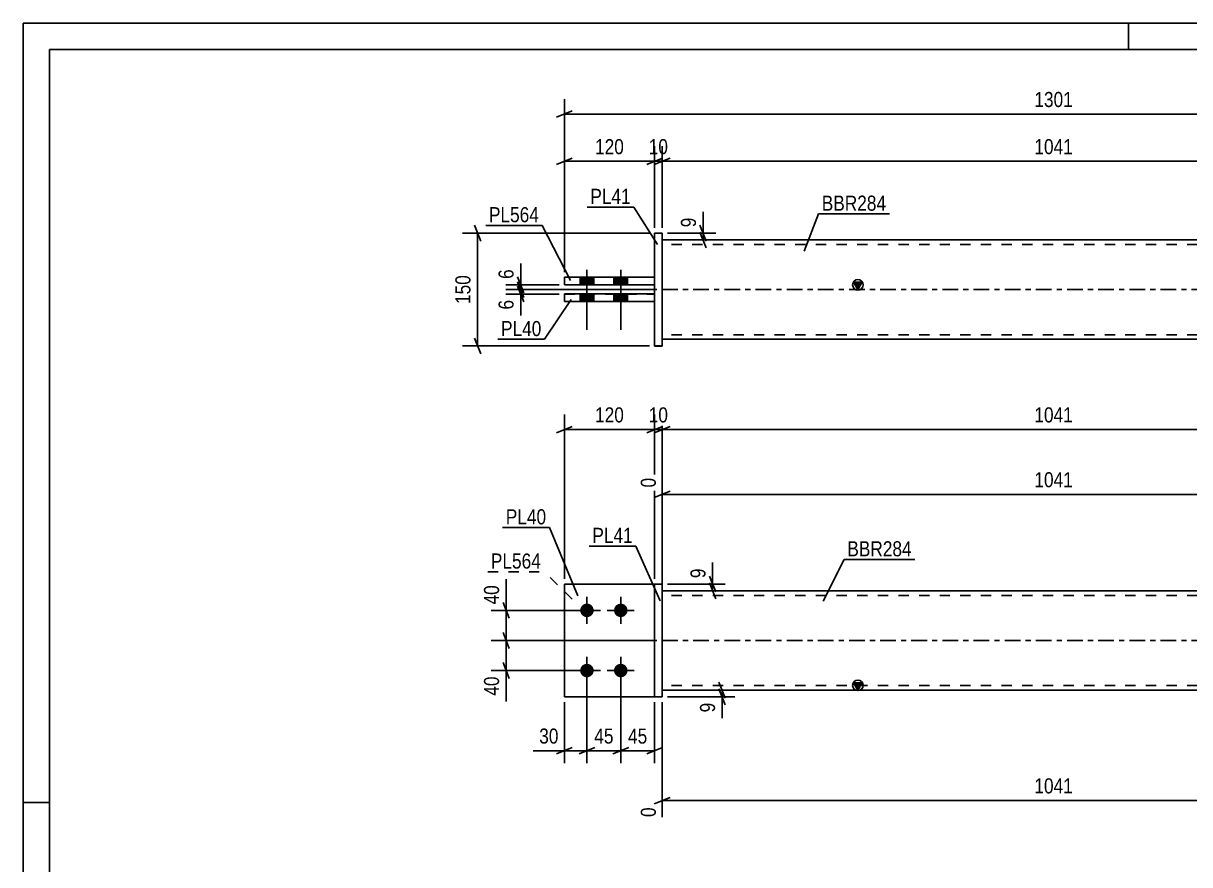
# Model space of a CAD drawing. Header units: millimetres. Extents: x 0 to 420, y 0 to 297.
# Drawn here: x 0 to 221.6, y 137.2 to 297 of the extents above; entities that cross this region are included whole.
import ezdxf

# ---------------------------------------------------------------- set-up
doc = ezdxf.new("R2010")
doc.units = ezdxf.units.MM
doc.linetypes.add('DXK_LINE_DOT2', pattern=[3.9198, 1.9599, -1.9599])
doc.linetypes.add('DXK_LINE_DOT3', pattern=[5.9187, 2.979, -0.9799, 0.9799, -0.9799])
doc.styles.add('Arial Narrow', font='ARIALN.TTF', dxfattribs={"height": 0.2})

# ---------------------------------------------------------------- blocks, each defined once
blk = doc.blocks.new('Unknown-585697547-1128')
at = {"color": 5, "linetype": 'Continuous'}
for p, q in [((420, 297), (0, 297)), ((0, 297), (0, 0)), ((0, 292), (0, 297)), ((210, 292), (210, 297)), ((415, 292), (5, 292)), ((5, 292), (5, 5)), ((5, 149), (0, 149))]:
    blk.add_line(p, q, dxfattribs=at)
blk = doc.blocks.new('Part-585697547-1938 - 1922')
at = {"color": 2, "linetype": 'Continuous'}
for p, q in [((102.81, 190.48), (119.96, 190.48)), ((102.81, 190.48), (102.81, 169.05)), ((119.96, 169.05), (102.81, 169.05)), ((102.81, 169.05), (102.81, 169.05)), ((119.96, 169.05), (119.96, 169.05))]:
    blk.add_line(p, q, dxfattribs=at)
at = {"color": 7, "linetype": 'DXK_LINE_DOT2'}
for p, q in [((102.81, 190.48), (119.96, 190.48)), ((119.96, 190.48), (119.96, 190.48)), ((119.96, 190.48), (119.96, 169.05)), ((102.81, 169.05), (119.96, 169.05)), ((102.81, 169.05), (102.81, 169.05))]:
    blk.add_line(p, q, dxfattribs=at)
blk = doc.blocks.new('Part-585697547-1943 - 1922')
at = {"linetype": 'Continuous'}
blk.add_hatch(color=2, dxfattribs=at).paths.add_polyline_path([(158.58, 170.33), (157.78, 171.73), (159.38, 171.73)])
at = {"color": 2, "linetype": 'Continuous'}
for p, q in [((121.39, 189.19), (270.16, 189.19)), ((158.58, 170.33), (157.78, 171.73)), ((157.78, 171.73), (159.38, 171.73)), ((159.38, 171.73), (158.58, 170.33)), ((121.39, 170.33), (270.16, 170.33))]:
    blk.add_line(p, q, dxfattribs=at)
at = {"color": 7, "linetype": 'DXK_LINE_DOT2'}
for p, q in [((121.39, 170.33), (121.39, 189.19)), ((270.16, 189.19), (270.16, 170.33)), ((270.16, 188.33), (121.39, 188.33)), ((270.16, 171.19), (121.39, 171.19))]:
    blk.add_line(p, q, dxfattribs=at)
at = {"color": 7, "linetype": 'DXK_LINE_DOT3'}
blk.add_line((121.39, 179.76), (270.16, 179.76), dxfattribs=at)
at = {"color": 2, "linetype": 'Continuous'}
blk.add_circle((158.58, 171.23), 1, dxfattribs=at)
blk = doc.blocks.new('Bolt-585697547-1950 - 1922')
at = {"linetype": 'Continuous'}
for points in [[(107.1, 184.19), (106.83, 184.22), (106.58, 184.3), (106.34, 184.44), (106.14, 184.62), (105.99, 184.83), (105.88, 185.08), (105.82, 185.34), (105.82, 185.61), (105.88, 185.87), (105.99, 186.12), (106.14, 186.34), (106.34, 186.52), (106.58, 186.65), (106.83, 186.73), (107.1, 186.76), (107.37, 186.73), (107.62, 186.65), (107.86, 186.52), (108.05, 186.34), (108.21, 186.12), (108.32, 185.87), (108.38, 185.61), (108.38, 185.34), (108.32, 185.08), (108.21, 184.83), (108.05, 184.62), (107.86, 184.44), (107.62, 184.3), (107.37, 184.22)], [(113.53, 184.19), (113.26, 184.22), (113.01, 184.3), (112.77, 184.44), (112.57, 184.62), (112.41, 184.83), (112.31, 185.08), (112.25, 185.34), (112.25, 185.61), (112.31, 185.87), (112.41, 186.12), (112.57, 186.34), (112.77, 186.52), (113.01, 186.65), (113.26, 186.73), (113.53, 186.76), (113.8, 186.73), (114.05, 186.65), (114.28, 186.52), (114.48, 186.34), (114.64, 186.12), (114.75, 185.87), (114.81, 185.61), (114.81, 185.34), (114.75, 185.08), (114.64, 184.83), (114.48, 184.62), (114.28, 184.44), (114.05, 184.3), (113.8, 184.22)], [(107.1, 172.76), (106.83, 172.79), (106.58, 172.87), (106.34, 173.01), (106.14, 173.19), (105.99, 173.4), (105.88, 173.65), (105.82, 173.91), (105.82, 174.18), (105.88, 174.44), (105.99, 174.69), (106.14, 174.91), (106.34, 175.09), (106.58, 175.22), (106.83, 175.3), (107.1, 175.33), (107.37, 175.3), (107.62, 175.22), (107.86, 175.09), (108.05, 174.91), (108.21, 174.69), (108.32, 174.44), (108.38, 174.18), (108.38, 173.91), (108.32, 173.65), (108.21, 173.4), (108.05, 173.19), (107.86, 173.01), (107.62, 172.87), (107.37, 172.79)], [(113.53, 172.76), (113.26, 172.79), (113.01, 172.87), (112.77, 173.01), (112.57, 173.19), (112.41, 173.4), (112.31, 173.65), (112.25, 173.91), (112.25, 174.18), (112.31, 174.44), (112.41, 174.69), (112.57, 174.91), (112.77, 175.09), (113.01, 175.22), (113.26, 175.3), (113.53, 175.33), (113.8, 175.3), (114.05, 175.22), (114.28, 175.09), (114.48, 174.91), (114.64, 174.69), (114.75, 174.44), (114.81, 174.18), (114.81, 173.91), (114.75, 173.65), (114.64, 173.4), (114.48, 173.19), (114.28, 173.01), (114.05, 172.87), (113.8, 172.79)]]:
    blk.add_hatch(color=1, dxfattribs=at).paths.add_polyline_path(points)
at = {"color": 1, "linetype": 'Continuous'}
for p, q in [((107.1, 182.9), (107.1, 188.05)), ((113.53, 182.9), (113.53, 188.05)), ((109.67, 185.48), (104.53, 185.48)), ((116.1, 185.48), (110.96, 185.48)), ((107.1, 171.48), (107.1, 176.62)), ((113.53, 171.48), (113.53, 176.62)), ((109.67, 174.05), (104.53, 174.05)), ((116.1, 174.05), (110.96, 174.05))]:
    blk.add_line(p, q, dxfattribs=at)
blk = doc.blocks.new('Part-585697547-1956 - 1922')
at = {"color": 2, "linetype": 'Continuous'}
for p, q in [((121.39, 190.48), (119.96, 190.48)), ((119.96, 190.48), (119.96, 169.04)), ((121.39, 169.04), (121.39, 190.48)), ((119.96, 169.05), (121.39, 169.05)), ((119.96, 169.04), (121.39, 169.04)), ((121.39, 169.05), (121.39, 169.04))]:
    blk.add_line(p, q, dxfattribs=at)
at = {"color": 7, "linetype": 'DXK_LINE_DOT2'}
blk.add_line((119.96, 190.47), (121.39, 190.47), dxfattribs=at)
blk = doc.blocks.new('Part-585697547-1961 - 1922')
at = {"color": 7, "linetype": 'DXK_LINE_DOT2'}
for p, q in [((102.81, 190.47), (119.96, 190.47)), ((102.81, 190.47), (119.96, 190.47)), ((102.81, 169.05), (102.81, 190.47)), ((119.96, 190.47), (119.96, 190.47)), ((119.96, 169.05), (119.96, 190.47)), ((102.81, 169.05), (119.96, 169.05)), ((119.96, 169.05), (102.81, 169.05)), ((102.81, 169.05), (102.81, 169.05))]:
    blk.add_line(p, q, dxfattribs=at)
at = {"color": 2, "linetype": 'Continuous'}
blk.add_line((119.96, 169.05), (119.96, 169.05), dxfattribs=at)
blk = doc.blocks.new('Bolt-585697547-2276 - 2273')
at = {"linetype": 'Continuous'}
for points in [[(105.81, 247.32), (108.39, 247.32), (108.39, 248.75), (105.81, 248.75)], [(105.81, 247.32), (108.39, 247.32), (108.39, 248.75), (105.81, 248.75)], [(112.24, 247.32), (114.81, 247.32), (114.81, 248.75), (112.24, 248.75)], [(112.24, 247.32), (114.81, 247.32), (114.81, 248.75), (112.24, 248.75)], [(105.81, 244.16), (108.39, 244.16), (108.39, 245.59), (105.81, 245.59)], [(105.81, 244.15), (108.39, 244.15), (108.39, 245.58), (105.81, 245.58)], [(112.24, 244.16), (114.81, 244.16), (114.81, 245.59), (112.24, 245.59)], [(112.24, 244.15), (114.81, 244.15), (114.81, 245.58), (112.24, 245.58)]]:
    blk.add_hatch(color=1, dxfattribs=at).paths.add_polyline_path(points)
at = {"color": 1, "linetype": 'Continuous'}
for p, q in [((105.81, 248.75), (105.81, 247.32)), ((105.81, 248.75), (105.81, 247.32)), ((107.1, 250.18), (107.1, 238.75)), ((107.1, 250.18), (107.1, 238.75)), ((108.39, 248.75), (108.39, 247.32)), ((108.39, 248.75), (108.39, 247.32)), ((112.24, 248.75), (112.24, 247.32)), ((112.24, 248.75), (112.24, 247.32)), ((113.53, 250.18), (113.53, 238.75)), ((113.53, 250.18), (113.53, 238.75)), ((114.81, 248.75), (114.81, 247.32)), ((114.81, 248.75), (114.81, 247.32)), ((105.81, 245.59), (105.81, 244.16)), ((105.81, 245.58), (105.81, 244.15)), ((108.39, 245.59), (108.39, 244.16)), ((108.39, 245.58), (108.39, 244.15)), ((112.24, 245.59), (112.24, 244.16)), ((112.24, 245.58), (112.24, 244.15)), ((114.81, 245.59), (114.81, 244.16)), ((114.81, 245.58), (114.81, 244.15))]:
    blk.add_line(p, q, dxfattribs=at)
blk = doc.blocks.new('Part-585697547-2281 - 2273')
at = {"color": 2, "linetype": 'Continuous'}
for p, q in [((119.96, 257.14), (121.39, 257.14)), ((119.96, 257.14), (119.96, 235.71)), ((121.39, 257.14), (121.39, 235.7)), ((121.39, 235.71), (119.96, 235.71)), ((119.96, 235.71), (119.96, 235.7)), ((119.96, 235.71), (119.96, 235.7)), ((119.96, 235.7), (121.39, 235.7))]:
    blk.add_line(p, q, dxfattribs=at)
at = {"color": 7, "linetype": 'DXK_LINE_DOT2'}
for p, q in [((119.96, 257.13), (121.39, 257.13)), ((121.39, 257.13), (121.39, 257.14))]:
    blk.add_line(p, q, dxfattribs=at)
blk = doc.blocks.new('Part-585697547-2286 - 2273')
at = {"color": 2, "linetype": 'Continuous'}
for p, q in [((119.96, 248.75), (102.81, 248.75)), ((102.81, 248.75), (102.81, 247.33)), ((119.96, 247.33), (119.96, 248.75)), ((102.81, 247.33), (119.96, 247.33)), ((102.81, 247.32), (102.81, 247.33)), ((102.81, 247.33), (102.81, 247.32)), ((119.96, 247.32), (102.81, 247.32))]:
    blk.add_line(p, q, dxfattribs=at)
at = {"color": 7, "linetype": 'DXK_LINE_DOT2'}
for p, q in [((102.81, 248.75), (119.96, 248.75)), ((119.96, 247.32), (119.96, 247.33)), ((119.96, 247.33), (119.96, 247.32))]:
    blk.add_line(p, q, dxfattribs=at)
blk = doc.blocks.new('Part-585697547-2301 - 2273')
at = {"linetype": 'Continuous'}
blk.add_hatch(color=2, dxfattribs=at).paths.add_polyline_path([(158.58, 246.42), (157.78, 247.82), (159.38, 247.82)])
at = {"color": 2, "linetype": 'Continuous'}
for p, q in [((121.39, 255.85), (270.16, 255.85)), ((158.58, 246.42), (157.78, 247.82)), ((157.78, 247.82), (159.38, 247.82)), ((159.38, 247.82), (158.58, 246.42)), ((121.39, 236.99), (270.16, 236.99))]:
    blk.add_line(p, q, dxfattribs=at)
at = {"color": 7, "linetype": 'DXK_LINE_DOT2'}
for p, q in [((121.39, 255.85), (121.39, 236.99)), ((270.16, 254.99), (121.39, 254.99)), ((270.16, 255.85), (270.16, 236.99)), ((270.16, 237.85), (121.39, 237.85))]:
    blk.add_line(p, q, dxfattribs=at)
at = {"color": 7, "linetype": 'DXK_LINE_DOT3'}
blk.add_line((121.39, 246.42), (270.16, 246.42), dxfattribs=at)
at = {"color": 2, "linetype": 'Continuous'}
blk.add_circle((158.58, 247.32), 1, dxfattribs=at)
blk = doc.blocks.new('Part-585697547-2316 - 2273')
at = {"color": 2, "linetype": 'Continuous'}
for p, q in [((119.96, 245.59), (102.81, 245.59)), ((102.81, 245.59), (102.81, 244.16)), ((102.81, 244.16), (119.96, 244.16)), ((102.81, 244.15), (102.81, 244.16)), ((102.81, 244.16), (102.81, 244.15)), ((119.96, 244.15), (102.81, 244.15)), ((119.96, 244.16), (119.96, 245.59))]:
    blk.add_line(p, q, dxfattribs=at)
at = {"color": 7, "linetype": 'DXK_LINE_DOT2'}
for p, q in [((102.81, 245.58), (119.96, 245.58)), ((119.96, 244.16), (119.96, 244.15)), ((119.96, 244.15), (119.96, 244.16))]:
    blk.add_line(p, q, dxfattribs=at)
blk = doc.blocks.new('StraightDimension-585697547-2003 - 1922')
at = {"color": 7, "linetype": 'Continuous'}
for p, q in [((121.39, 191.48), (121.39, 222.68)), ((270.16, 192.91), (270.16, 222.68)), ((122.89, 220.43), (119.89, 219.23)), ((121.39, 219.83), (270.16, 219.83)), ((268.66, 219.23), (271.66, 220.43))]:
    blk.add_line(p, q, dxfattribs=at)
at = {"color": 0}
blk.add_wipeout([(200.03, 220.58), (200.03, 224.78), (191.52, 224.78), (191.52, 220.58)], dxfattribs=at)
at = {"color": 3, "style": 'Arial Narrow'}
blk.add_text('1041', height=2.863, dxfattribs=at).set_placement((192.12, 221.18))
blk = doc.blocks.new('StraightDimension-585697547-2182 - 1922')
at = {"color": 7, "linetype": 'Continuous'}
for p, q in [((121.39, 168.05), (121.39, 146.22)), ((270.16, 166.62), (270.16, 140.74)), ((122.89, 149.95), (119.89, 148.75)), ((121.39, 149.35), (270.16, 149.35)), ((268.66, 148.75), (271.66, 149.95))]:
    blk.add_line(p, q, dxfattribs=at)
at = {"color": 0}
blk.add_wipeout([(200.03, 150.1), (200.03, 154.3), (191.52, 154.3), (191.52, 150.1)], dxfattribs=at)
at = {"color": 0, "linetype": 'Continuous'}
for points in [[(120.79, 148.65), (116.59, 148.65), (116.59, 145.62), (120.79, 145.62)], [(269.56, 148.65), (265.36, 148.65), (265.36, 140.14), (269.56, 140.14)]]:
    blk.add_wipeout(points, dxfattribs=at)
at = {"color": 3, "style": 'Arial Narrow'}
blk.add_text('1041', height=2.863, dxfattribs=at).set_placement((192.12, 150.7))
at = {"color": 3, "linetype": 'Continuous', "style": 'Arial Narrow'}
for s, height, p in [('0', 2.86, (120.19, 146.22)), ('1041', 2.863, (268.96, 140.74))]:
    blk.add_text(s, height=height, rotation=90.0002, dxfattribs=at).set_placement(p)
blk = doc.blocks.new('StraightDimension-585697547-2012 - 1922')
at = {"color": 7, "linetype": 'Continuous'}
for p, q in [((119.96, 191.48), (119.96, 222.68)), ((121.39, 191.48), (121.39, 222.68)), ((118.46, 219.23), (121.46, 220.43)), ((122.89, 220.43), (119.89, 219.23)), ((119.96, 219.83), (121.39, 219.83))]:
    blk.add_line(p, q, dxfattribs=at)
at = {"color": 0}
blk.add_wipeout([(123.1, 220.58), (123.1, 224.78), (118.24, 224.78), (118.24, 220.58)], dxfattribs=at)
at = {"color": 3, "style": 'Arial Narrow'}
blk.add_text('10', height=2.863, dxfattribs=at).set_placement((118.84, 221.18))
blk = doc.blocks.new('StraightDimension-585697547-2200 - 1922')
at = {"color": 7, "linetype": 'Continuous'}
for p, q in [((107.1, 173.05), (107.1, 156.42)), ((113.53, 173.05), (113.53, 156.42)), ((105.6, 158.22), (108.6, 159.42)), ((107.1, 158.82), (113.53, 158.82)), ((115.03, 159.42), (112.03, 158.22))]:
    blk.add_line(p, q, dxfattribs=at)
at = {"color": 0}
blk.add_wipeout([(112.74, 159.57), (112.74, 163.77), (107.89, 163.77), (107.89, 159.57)], dxfattribs=at)
at = {"color": 3, "style": 'Arial Narrow'}
blk.add_text('45', height=2.863, dxfattribs=at).set_placement((108.49, 160.17))
blk = doc.blocks.new('StraightDimension-585697547-2207 - 1922')
at = {"color": 7, "linetype": 'Continuous'}
for p, q in [((107.1, 173.05), (107.1, 156.42)), ((102.81, 168.05), (102.81, 156.42)), ((101.31, 158.22), (104.31, 159.42)), ((102.81, 158.82), (107.1, 158.82)), ((108.6, 159.42), (105.6, 158.22))]:
    blk.add_line(p, q, dxfattribs=at)
at = {"color": 0}
blk.add_wipeout([(102.29, 159.57), (102.29, 163.77), (97.43, 163.77), (97.43, 159.57)], dxfattribs=at)
at = {"color": 7, "linetype": 'Continuous'}
blk.add_line((102.81, 158.82), (96.91, 158.82), dxfattribs=at)
blk.add_line((102.81, 158.82), (96.91, 158.82), dxfattribs=at)
at = {"color": 3, "style": 'Arial Narrow'}
blk.add_text('30', height=2.863, dxfattribs=at).set_placement((98.03, 160.17))
blk = doc.blocks.new('StraightDimension-585697547-2029 - 1922')
at = {"color": 7, "linetype": 'Continuous'}
for p, q in [((102.81, 191.47), (102.81, 222.68)), ((119.96, 191.48), (119.96, 222.68)), ((104.31, 220.43), (101.31, 219.23)), ((102.81, 219.83), (119.96, 219.83)), ((118.46, 219.23), (121.46, 220.43))]:
    blk.add_line(p, q, dxfattribs=at)
at = {"color": 0}
blk.add_wipeout([(114.73, 220.58), (114.73, 224.78), (108.04, 224.78), (108.04, 220.58)], dxfattribs=at)
at = {"color": 3, "style": 'Arial Narrow'}
blk.add_text('120', height=2.863, dxfattribs=at).set_placement((108.64, 221.18))
blk = doc.blocks.new('StraightDimension-585697547-2187 - 1922')
at = {"color": 7, "linetype": 'Continuous'}
for p, q in [((113.53, 173.05), (113.53, 156.42)), ((119.96, 168.05), (119.96, 156.42)), ((112.03, 158.22), (115.03, 159.42)), ((113.53, 158.82), (119.96, 158.82)), ((121.46, 159.42), (118.46, 158.22))]:
    blk.add_line(p, q, dxfattribs=at)
at = {"color": 0}
blk.add_wipeout([(119.17, 159.57), (119.17, 163.77), (114.31, 163.77), (114.31, 159.57)], dxfattribs=at)
at = {"color": 3, "style": 'Arial Narrow'}
blk.add_text('45', height=2.863, dxfattribs=at).set_placement((114.91, 160.17))
blk = doc.blocks.new('StraightDimension-585697547-2137 - 1922')
at = {"color": 7, "linetype": 'Continuous'}
for p, q in [((91.15, 186.98), (92.35, 183.98)), ((106.1, 185.48), (88.9, 185.48)), ((91.75, 179.76), (91.75, 185.48)), ((120.39, 179.76), (88.9, 179.76)), ((92.35, 178.26), (91.15, 181.26))]:
    blk.add_line(p, q, dxfattribs=at)
at = {"color": 0}
blk.add_wipeout([(91, 190.86), (86.8, 190.86), (86.8, 186), (91, 186)], dxfattribs=at)
at = {"color": 7, "linetype": 'Continuous'}
blk.add_line((91.75, 185.48), (91.75, 191.38), dxfattribs=at)
blk.add_line((91.75, 185.48), (91.75, 191.38), dxfattribs=at)
at = {"color": 3, "style": 'Arial Narrow'}
blk.add_text('40', height=2.863, rotation=90.0002, dxfattribs=at).set_placement((90.4, 186.6))
blk = doc.blocks.new('StraightDimension-585697547-2150 - 1922')
at = {"color": 7, "linetype": 'Continuous'}
for p, q in [((120.39, 179.76), (88.9, 179.76)), ((91.15, 181.26), (92.35, 178.26)), ((91.75, 174.05), (91.75, 179.76)), ((92.35, 172.55), (91.15, 175.55)), ((106.1, 174.05), (88.9, 174.05))]:
    blk.add_line(p, q, dxfattribs=at)
at = {"color": 0}
blk.add_wipeout([(91, 173.52), (86.8, 173.52), (86.8, 168.67), (91, 168.67)], dxfattribs=at)
at = {"color": 7, "linetype": 'Continuous'}
blk.add_line((91.75, 174.05), (91.75, 168.14), dxfattribs=at)
blk.add_line((91.75, 174.05), (91.75, 168.14), dxfattribs=at)
at = {"color": 3, "style": 'Arial Narrow'}
blk.add_text('40', height=2.863, rotation=90.0002, dxfattribs=at).set_placement((90.4, 169.27))
blk = doc.blocks.new('StraightDimension-585697547-2164 - 1922')
at = {"color": 7, "linetype": 'Continuous'}
for p, q in [((130.38, 191.98), (131.58, 188.98)), ((131.58, 187.69), (130.38, 190.69)), ((122.39, 190.48), (133.38, 190.48)), ((122.39, 189.19), (133.38, 189.19)), ((130.98, 189.19), (130.98, 190.48))]:
    blk.add_line(p, q, dxfattribs=at)
at = {"color": 0}
blk.add_wipeout([(130.23, 194.03), (126.03, 194.03), (126.03, 191), (130.23, 191)], dxfattribs=at)
at = {"color": 7, "linetype": 'Continuous'}
blk.add_line((130.98, 190.48), (130.98, 194.56), dxfattribs=at)
blk.add_line((130.98, 190.48), (130.98, 194.56), dxfattribs=at)
at = {"color": 3, "style": 'Arial Narrow'}
blk.add_text('9', height=2.86, rotation=90.0002, dxfattribs=at).set_placement((129.63, 191.6))
blk = doc.blocks.new('StraightDimension-585697547-2173 - 1922')
at = {"color": 7, "linetype": 'Continuous'}
for p, q in [((132.19, 171.83), (133.39, 168.83)), ((122.39, 170.33), (135.19, 170.33)), ((122.39, 169.05), (135.19, 169.05)), ((133.39, 167.55), (132.19, 170.55)), ((132.79, 169.05), (132.79, 170.33))]:
    blk.add_line(p, q, dxfattribs=at)
at = {"color": 0}
blk.add_wipeout([(132.04, 168.53), (127.84, 168.53), (127.84, 165.5), (132.04, 165.5)], dxfattribs=at)
at = {"color": 7, "linetype": 'Continuous'}
blk.add_line((132.79, 169.05), (132.79, 164.97), dxfattribs=at)
blk.add_line((132.79, 169.05), (132.79, 164.97), dxfattribs=at)
at = {"color": 3, "style": 'Arial Narrow'}
blk.add_text('9', height=2.86, rotation=90.0002, dxfattribs=at).set_placement((131.44, 166.1))
blk = doc.blocks.new('StraightDimension-585697547-2218 - 1922')
at = {"color": 7, "linetype": 'Continuous'}
for p, q in [((270.16, 192.91), (270.16, 216.13)), ((121.39, 190.19), (121.39, 210.65)), ((122.89, 208.12), (119.89, 206.92)), ((121.39, 207.52), (270.16, 207.52)), ((268.66, 206.92), (271.66, 208.12))]:
    blk.add_line(p, q, dxfattribs=at)
at = {"color": 0, "linetype": 'Continuous'}
for points in [[(269.56, 216.73), (265.36, 216.73), (265.36, 208.22), (269.56, 208.22)], [(120.79, 211.25), (116.59, 211.25), (116.59, 208.22), (120.79, 208.22)]]:
    blk.add_wipeout(points, dxfattribs=at)
at = {"color": 0}
blk.add_wipeout([(200.03, 208.27), (200.03, 212.47), (191.52, 212.47), (191.52, 208.27)], dxfattribs=at)
at = {"color": 3, "linetype": 'Continuous', "style": 'Arial Narrow'}
for s, height, p in [('1041', 2.863, (268.96, 208.82)), ('0', 2.86, (120.19, 208.82))]:
    blk.add_text(s, height=height, rotation=90.0002, dxfattribs=at).set_placement(p)
at = {"color": 3, "style": 'Arial Narrow'}
blk.add_text('1041', height=2.863, dxfattribs=at).set_placement((192.12, 208.87))
blk = doc.blocks.new('StraightDimension-585697547-2404 - 2273')
at = {"color": 7, "linetype": 'Continuous'}
for p, q in [((119.96, 258.14), (119.96, 273.64)), ((121.39, 258.14), (121.39, 273.64)), ((118.46, 270.19), (121.46, 271.39)), ((122.89, 271.39), (119.89, 270.19)), ((119.96, 270.79), (121.39, 270.79))]:
    blk.add_line(p, q, dxfattribs=at)
at = {"color": 0}
blk.add_wipeout([(123.1, 271.54), (123.1, 275.74), (118.24, 275.74), (118.24, 271.54)], dxfattribs=at)
at = {"color": 3, "style": 'Arial Narrow'}
blk.add_text('10', height=2.863, dxfattribs=at).set_placement((118.84, 272.14))
blk = doc.blocks.new('StraightDimension-585697547-2415 - 2273')
at = {"color": 7, "linetype": 'Continuous'}
for p, q in [((102.81, 249.75), (102.81, 282.6)), ((288.73, 249.71), (288.73, 282.6)), ((104.31, 280.35), (101.31, 279.15)), ((102.81, 279.75), (288.73, 279.75)), ((287.23, 279.15), (290.23, 280.35))]:
    blk.add_line(p, q, dxfattribs=at)
at = {"color": 0}
blk.add_wipeout([(200.03, 280.5), (200.03, 284.7), (191.52, 284.7), (191.52, 280.5)], dxfattribs=at)
at = {"color": 3, "style": 'Arial Narrow'}
blk.add_text('1301', height=2.863, dxfattribs=at).set_placement((192.12, 281.1))
blk = doc.blocks.new('StraightDimension-585697547-2323 - 2273')
at = {"color": 7, "linetype": 'Continuous'}
for p, q in [((122.39, 257.14), (131.56, 257.14)), ((128.56, 258.64), (129.76, 255.64)), ((129.76, 254.35), (128.56, 257.35)), ((129.16, 255.85), (129.16, 257.14)), ((122.39, 255.85), (131.56, 255.85))]:
    blk.add_line(p, q, dxfattribs=at)
at = {"color": 0}
blk.add_wipeout([(128.41, 260.69), (124.21, 260.69), (124.21, 257.66), (128.41, 257.66)], dxfattribs=at)
at = {"color": 7, "linetype": 'Continuous'}
blk.add_line((129.16, 257.14), (129.16, 261.22), dxfattribs=at)
blk.add_line((129.16, 257.14), (129.16, 261.22), dxfattribs=at)
at = {"color": 3, "style": 'Arial Narrow'}
blk.add_text('9', height=2.86, rotation=90.0002, dxfattribs=at).set_placement((127.81, 258.26))
blk = doc.blocks.new('StraightDimension-585697547-2384 - 2273')
at = {"color": 7, "linetype": 'Continuous'}
for p, q in [((121.39, 258.14), (121.39, 273.64)), ((270.16, 259.56), (270.16, 273.64)), ((122.89, 271.39), (119.89, 270.19)), ((121.39, 270.79), (270.16, 270.79)), ((268.66, 270.19), (271.66, 271.39))]:
    blk.add_line(p, q, dxfattribs=at)
at = {"color": 0}
blk.add_wipeout([(200.03, 271.54), (200.03, 275.74), (191.52, 275.74), (191.52, 271.54)], dxfattribs=at)
at = {"color": 3, "style": 'Arial Narrow'}
blk.add_text('1041', height=2.863, dxfattribs=at).set_placement((192.12, 272.14))
blk = doc.blocks.new('StraightDimension-585697547-2394 - 2273')
at = {"color": 7, "linetype": 'Continuous'}
for p, q in [((102.81, 249.75), (102.81, 273.64)), ((119.96, 258.14), (119.96, 273.64)), ((104.31, 271.39), (101.31, 270.19)), ((102.81, 270.79), (119.96, 270.79)), ((118.46, 270.19), (121.46, 271.39))]:
    blk.add_line(p, q, dxfattribs=at)
at = {"color": 0}
blk.add_wipeout([(114.73, 271.54), (114.73, 275.74), (108.04, 275.74), (108.04, 271.54)], dxfattribs=at)
at = {"color": 3, "style": 'Arial Narrow'}
blk.add_text('120', height=2.863, dxfattribs=at).set_placement((108.64, 272.14))
blk = doc.blocks.new('StraightDimension-585697547-2426 - 2273')
at = {"color": 7, "linetype": 'Continuous'}
for p, q in [((118.96, 257.14), (83.46, 257.14)), ((86.91, 255.64), (85.71, 258.64)), ((86.31, 235.71), (86.31, 257.14)), ((85.71, 237.21), (86.91, 234.21)), ((118.96, 235.71), (83.46, 235.71))]:
    blk.add_line(p, q, dxfattribs=at)
at = {"color": 0}
blk.add_wipeout([(85.56, 249.77), (81.36, 249.77), (81.36, 243.08), (85.56, 243.08)], dxfattribs=at)
at = {"color": 3, "style": 'Arial Narrow'}
blk.add_text('150', height=2.863, rotation=90.0002, dxfattribs=at).set_placement((84.96, 243.68))
blk = doc.blocks.new('StraightDimension-585697547-2437 - 2273')
at = {"color": 7, "linetype": 'Continuous'}
for p, q in [((93.91, 248.82), (95.11, 245.82)), ((101.81, 247.32), (91.66, 247.32)), ((120.39, 246.42), (91.66, 246.42)), ((95.11, 244.92), (93.91, 247.92)), ((94.51, 246.42), (94.51, 247.32))]:
    blk.add_line(p, q, dxfattribs=at)
at = {"color": 0}
blk.add_wipeout([(93.76, 250.87), (89.56, 250.87), (89.56, 247.84), (93.76, 247.84)], dxfattribs=at)
at = {"color": 7, "linetype": 'Continuous'}
blk.add_line((94.51, 247.32), (94.51, 251.4), dxfattribs=at)
blk.add_line((94.51, 247.32), (94.51, 251.4), dxfattribs=at)
at = {"color": 3, "style": 'Arial Narrow'}
blk.add_text('6', height=2.86, rotation=90.0002, dxfattribs=at).set_placement((93.16, 248.44))
blk = doc.blocks.new('StraightDimension-585697547-2453 - 2273')
at = {"color": 7, "linetype": 'Continuous'}
for p, q in [((120.39, 246.42), (91.66, 246.42)), ((93.91, 247.92), (95.11, 244.92)), ((95.11, 244.08), (93.91, 247.08)), ((94.51, 245.58), (94.51, 246.42)), ((101.81, 245.58), (91.66, 245.58))]:
    blk.add_line(p, q, dxfattribs=at)
at = {"color": 0}
blk.add_wipeout([(93.76, 245.06), (89.56, 245.06), (89.56, 242.03), (93.76, 242.03)], dxfattribs=at)
at = {"color": 7, "linetype": 'Continuous'}
blk.add_line((94.51, 245.58), (94.51, 241.5), dxfattribs=at)
blk.add_line((94.51, 245.58), (94.51, 241.5), dxfattribs=at)
at = {"color": 3, "style": 'Arial Narrow'}
blk.add_text('6', height=2.86, rotation=90.0002, dxfattribs=at).set_placement((93.16, 242.63))
blk = doc.blocks.new('Mark-585697547-1934 - 1922')
at = {"color": 0}
blk.add_wipeout([(99.36, 201.82), (99.36, 204.82), (91.68, 204.82), (91.68, 201.82)], dxfattribs=at)
blk.add_wipeout([(99.36, 201.82), (99.36, 204.82), (91.68, 204.82), (91.68, 201.82)], dxfattribs=at)
at = {"color": 30, "linetype": 'Continuous'}
for p in [(91.08, 201.22), (105.37, 188.23)]:
    blk.add_line(p, (99.96, 201.22), dxfattribs=at)
at = {"color": 3, "style": 'Arial Narrow'}
blk.add_text('PL40', height=2.863, dxfattribs=at).set_placement((91.68, 201.82))
blk = doc.blocks.new('Mark-585697547-1939 - 1922')
at = {"color": 0}
blk.add_wipeout([(168.82, 195.75), (168.82, 198.75), (156.58, 198.75), (156.58, 195.75)], dxfattribs=at)
blk.add_wipeout([(168.82, 195.75), (168.82, 198.75), (156.58, 198.75), (156.58, 195.75)], dxfattribs=at)
at = {"color": 30, "linetype": 'Continuous'}
for p, q in [((152, 187.25), (155.98, 195.15)), ((155.98, 195.15), (169.42, 195.15))]:
    blk.add_line(p, q, dxfattribs=at)
at = {"color": 3, "style": 'Arial Narrow'}
blk.add_text('BBR284', height=2.863, dxfattribs=at).set_placement((156.58, 195.75))
blk = doc.blocks.new('Mark-585697547-1952 - 1922')
at = {"color": 0}
blk.add_wipeout([(115.81, 198.3), (115.81, 201.3), (108.13, 201.3), (108.13, 198.3)], dxfattribs=at)
blk.add_wipeout([(115.81, 198.3), (115.81, 201.3), (108.13, 201.3), (108.13, 198.3)], dxfattribs=at)
at = {"color": 30, "linetype": 'Continuous'}
for p in [(107.53, 197.7), (121.03, 187.26)]:
    blk.add_line(p, (116.41, 197.7), dxfattribs=at)
at = {"color": 3, "style": 'Arial Narrow'}
blk.add_text('PL41', height=2.863, dxfattribs=at).set_placement((108.13, 198.3))
blk = doc.blocks.new('Mark-585697547-1957 - 1922')
at = {"color": 0}
blk.add_wipeout([(98.36, 193.42), (98.36, 196.42), (88.85, 196.42), (88.85, 193.42)], dxfattribs=at)
blk.add_wipeout([(98.36, 193.42), (98.36, 196.42), (88.85, 196.42), (88.85, 193.42)], dxfattribs=at)
at = {"color": 30, "linetype": 'DXK_LINE_DOT2'}
for p in [(88.25, 192.82), (104.29, 187.62)]:
    blk.add_line(p, (98.96, 192.82), dxfattribs=at)
at = {"color": 3, "style": 'Arial Narrow'}
blk.add_text('PL564', height=2.863, dxfattribs=at).set_placement((88.85, 193.42))
blk = doc.blocks.new('Mark-585697547-2277 - 2273')
at = {"color": 0}
blk.add_wipeout([(115.41, 262.7), (115.41, 265.7), (107.74, 265.7), (107.74, 262.7)], dxfattribs=at)
blk.add_wipeout([(115.41, 262.7), (115.41, 265.7), (107.74, 265.7), (107.74, 262.7)], dxfattribs=at)
at = {"color": 30, "linetype": 'Continuous'}
for p in [(107.14, 262.1), (120.5, 254.96)]:
    blk.add_line(p, (116.01, 262.1), dxfattribs=at)
at = {"color": 3, "style": 'Arial Narrow'}
blk.add_text('PL41', height=2.863, dxfattribs=at).set_placement((107.74, 262.7))
blk = doc.blocks.new('Mark-585697547-2282 - 2273')
at = {"color": 0}
blk.add_wipeout([(97.99, 259.22), (97.99, 262.22), (88.48, 262.22), (88.48, 259.22)], dxfattribs=at)
blk.add_wipeout([(97.99, 259.22), (97.99, 262.22), (88.48, 262.22), (88.48, 259.22)], dxfattribs=at)
at = {"color": 30, "linetype": 'Continuous'}
for p in [(87.88, 258.62), (103.96, 248.17)]:
    blk.add_line(p, (98.59, 258.62), dxfattribs=at)
at = {"color": 3, "style": 'Arial Narrow'}
blk.add_text('PL564', height=2.863, dxfattribs=at).set_placement((88.48, 259.22))
blk = doc.blocks.new('Mark-585697547-2297 - 2273')
at = {"color": 0}
blk.add_wipeout([(163.96, 261.4), (163.96, 264.4), (151.72, 264.4), (151.72, 261.4)], dxfattribs=at)
blk.add_wipeout([(163.96, 261.4), (163.96, 264.4), (151.72, 264.4), (151.72, 261.4)], dxfattribs=at)
at = {"color": 30, "linetype": 'Continuous'}
for p, q in [((148.39, 253.72), (151.12, 260.8)), ((151.12, 260.8), (164.56, 260.8))]:
    blk.add_line(p, q, dxfattribs=at)
at = {"color": 3, "style": 'Arial Narrow'}
blk.add_text('BBR284', height=2.863, dxfattribs=at).set_placement((151.72, 261.4))
blk = doc.blocks.new('Mark-585697547-2312 - 2273')
at = {"color": 0}
blk.add_wipeout([(98.44, 237.58), (98.44, 240.58), (90.77, 240.58), (90.77, 237.58)], dxfattribs=at)
blk.add_wipeout([(98.44, 237.58), (98.44, 240.58), (90.77, 240.58), (90.77, 237.58)], dxfattribs=at)
at = {"color": 30, "linetype": 'Continuous'}
for p in [(104.09, 244.53), (90.17, 236.98)]:
    blk.add_line(p, (99.04, 236.98), dxfattribs=at)
at = {"color": 3, "style": 'Arial Narrow'}
blk.add_text('PL40', height=2.863, dxfattribs=at).set_placement((90.77, 237.58))

msp = doc.modelspace()

# ---------------------------------------------------------------- block references
for name in ['Unknown-585697547-1128', 'Part-585697547-2281 - 2273', 'Part-585697547-2301 - 2273', 'Part-585697547-2286 - 2273', 'Bolt-585697547-2276 - 2273', 'Part-585697547-2316 - 2273', 'Part-585697547-1938 - 1922', 'Part-585697547-1961 - 1922', 'Part-585697547-1956 - 1922', 'Part-585697547-1943 - 1922', 'Bolt-585697547-1950 - 1922']:
    msp.add_blockref(name, (0, 0))

# ---------------------------------------------------------------- next in the draw order: block references
for name in ['StraightDimension-585697547-2404 - 2273', 'StraightDimension-585697547-2003 - 1922', 'StraightDimension-585697547-2200 - 1922', 'StraightDimension-585697547-2182 - 1922']:
    msp.add_blockref(name, (0, 0))

# ---------------------------------------------------------------- next in the draw order: block references
for name in ['StraightDimension-585697547-2415 - 2273', 'StraightDimension-585697547-2012 - 1922', 'StraightDimension-585697547-2207 - 1922', 'StraightDimension-585697547-2187 - 1922']:
    msp.add_blockref(name, (0, 0))

# ---------------------------------------------------------------- next in the draw order: block references
for name in ['StraightDimension-585697547-2323 - 2273', 'StraightDimension-585697547-2029 - 1922', 'StraightDimension-585697547-2173 - 1922']:
    msp.add_blockref(name, (0, 0))

# ---------------------------------------------------------------- next in the draw order: block references
for name in ['StraightDimension-585697547-2384 - 2273', 'StraightDimension-585697547-2164 - 1922', 'StraightDimension-585697547-2137 - 1922']:
    msp.add_blockref(name, (0, 0))

# ---------------------------------------------------------------- next in the draw order: block references
for name in ['StraightDimension-585697547-2394 - 2273', 'Mark-585697547-2297 - 2273', 'StraightDimension-585697547-2218 - 1922', 'Mark-585697547-1934 - 1922', 'StraightDimension-585697547-2150 - 1922']:
    msp.add_blockref(name, (0, 0))

# ---------------------------------------------------------------- next in the draw order: block references
for name in ['StraightDimension-585697547-2426 - 2273', 'Mark-585697547-1952 - 1922', 'Mark-585697547-1939 - 1922', 'Mark-585697547-1957 - 1922']:
    msp.add_blockref(name, (0, 0))

# ---------------------------------------------------------------- next in the draw order: block references
for name in ['Mark-585697547-2277 - 2273', 'StraightDimension-585697547-2437 - 2273']:
    msp.add_blockref(name, (0, 0))

# ---------------------------------------------------------------- next in the draw order: block references
msp.add_blockref('StraightDimension-585697547-2453 - 2273', (0, 0))

# ---------------------------------------------------------------- next in the draw order: block references
for name in ['Mark-585697547-2282 - 2273', 'Mark-585697547-2312 - 2273']:
    msp.add_blockref(name, (0, 0))

doc.saveas('drawing.dxf')
